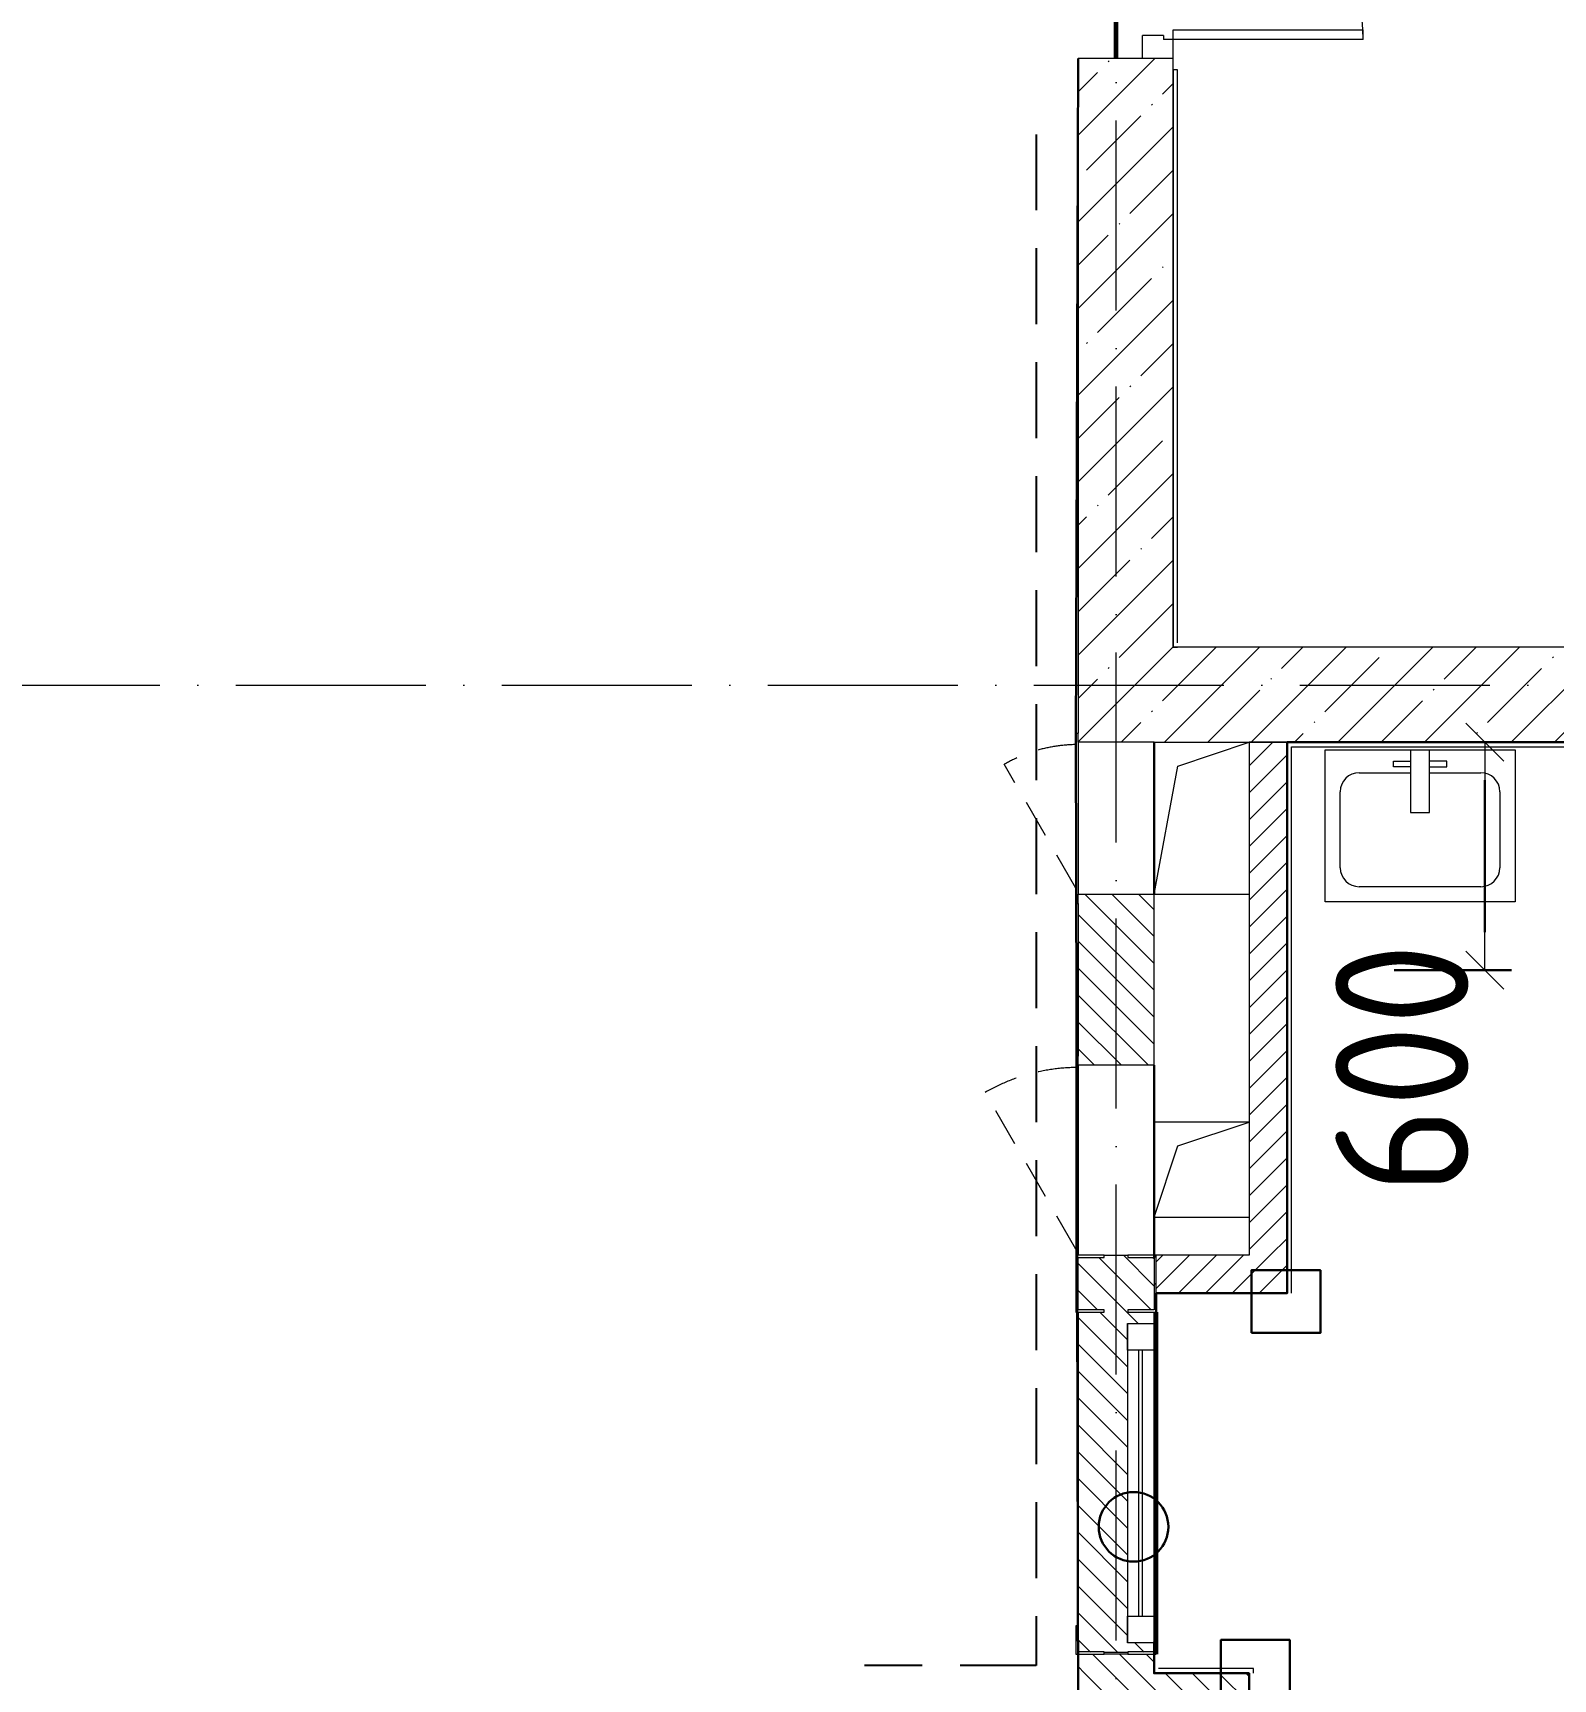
# Model space of a CAD drawing. Header units: millimetres. Extents: x -213536 to 1564669, y -45299 to 942238.
# Drawn here: x 444642 to 448642, y 468420 to 472752 of the extents above; entities that cross this region are included whole.
import ezdxf

# ---------------------------------------------------------------- set-up
doc = ezdxf.new("R2010")
doc.units = ezdxf.units.MM
for name, pattern in [('200_ШТРИХ_ш1п0_6_', [160, 100, -60]), ('50_200_ШТРИХ_1Т_ш5_п1_п1_', [700, 500, -100, 0, -100]), ('Штриховая _2 мм - 1 мм_', [300, 200, -100])]:
    doc.linetypes.add(name, pattern=pattern)
for name, color, linetype, lineweight in [('0-1', 7, 'Continuous', 5), ('0-2', 7, 'Continuous', 9), ('2) ПГП 4м', 4, 'Continuous', 30), ('2.1.2) ПГП мини окна 0.9м -', 200, 'Continuous', 53), ('3) ЖБ 4м', 3, 'Continuous', 30), ('3.2) ЖБ двери 2.4 м -', 54, 'Continuous', 60), ('4) Метл уголки', 6, 'Continuous', 30), ('5) Швы', 2, 'Continuous', 30), ('6) Мини окна 0.4 -', 10, 'Continuous', 30), ('Каркас_Импост', 7, 'Continuous', 13), ('Обобщенные модели', 7, 'Continuous', 9), ('Окна', 7, 'Continuous', 9), ('Оси-2', 7, '50_200_ШТРИХ_1Т_ш5_п1_п1_', 9), ('Остекление-1', 7, 'Continuous', 9), ('Открывание в плане-2', 7, '200_ШТРИХ_ш1п0_6_', 9), ('Открывание-1', 7, 'Continuous', 9), ('Панель', 7, 'Continuous', 13), ('Размеры', 7, 'Continuous', 15), ('Стены-1', 7, 'Continuous', 13), ('Штриховка разреза-1', 7, 'Continuous', 9)]:
    doc.layers.add(name, color=color, linetype=linetype, lineweight=lineweight)
for name, color, linetype, lineweight, true_color in [('Каркас_Импост-2', 7, 'Continuous', 9, 0xaaaaaa), ('Сантехнические приборы-1', 7, 'Continuous', 9, 0xaaaaaa), ('СТ-1_1', 7, 'Штриховая _2 мм - 1 мм_', 90, 0x888888)]:
    doc.layers.add(name, color=color, linetype=linetype, lineweight=lineweight, true_color=true_color)
doc.layers.get('0-2').off()
doc.styles.add('СПДС', font='isocpeur.ttf', dxfattribs={"width": 0.9})
doc.dimstyles.new('Размера А3', dxfattribs={"dimtxt": 200, "dimasz": 100, "dimexe": 70, "dimexo": 100, "dimgap": 20, "dimtad": 1, "dimdec": 0, "dimrnd": 10, "dimzin": 0, "dimdsep": 46, "dimtxsty": 'СПДС', "dimblk": 'ARROWHEAD_6', "dimcen": 1, "dimclrd": 256, "dimclre": 256, "dimclrt": 256, "dimazin": 0, "dimtfac": 1, "dimtdec": 0, "dimtmove": 2, "dimatfit": 3, "dimfxl": 1, "dimtolj": 1, "dimtzin": 0, "dimarcsym": 0})
pattern_1 = [(135, (0, 0), (-35.35534, -35.35534), [])]
pattern_2 = [(45, (0, 0), (-35.35534, 35.35534), [])]
pattern_3 = [(45, (0, 0), (-114.04925, 114.04925), []), (45, (114.05, 0), (-114.04925, 114.04925), [201.612, -40.322, 3.353, -36.97])]

# ---------------------------------------------------------------- blocks, each defined once
blk = doc.blocks.new('ARROWHEAD_6')
at = {"color": 0, "linetype": 'Continuous'}
for p, q in [((-0.5, -0.5), (0.5, 0.5)), ((0, 0), (-1, 0))]:
    blk.add_line(p, q, dxfattribs=at)
blk = doc.blocks.new('*D4802')
at = {"layer": 'Defpoints', "color": 0, "transparency": 16777216}
for p in [(448568.6, 470885.4), (448124.3, 470285.4), (448462.6, 470285.4)]:
    blk.add_point(p, dxfattribs=at)
at = {"layer": 'Размеры', "lineweight": -2, "transparency": 16777216}
for p, q in [((448468.6, 470885.4), (448392.6, 470885.4)), ((448462.6, 470785.4), (448462.6, 470385.4)), ((448224.3, 470285.4), (448532.6, 470285.4))]:
    blk.add_line(p, q, dxfattribs=at)
at = {"layer": 'Размеры', "lineweight": -2, "transparency": 16777216, "xscale": 100, "yscale": 100, "zscale": 100}
for p, rotation in [((448462.6, 470885.4), 90), ((448462.6, 470285.4), 270)]:
    blk.add_blockref('ARROWHEAD_6', p, dxfattribs=dict(at, rotation=rotation))
at = {"layer": 'Размеры', "transparency": 16777216, "insert": (448069.3, 469697), "char_height": 350, "width": 1.866, "attachment_point": 1, "rotation": 90, "line_spacing_factor": 1.149209, "style": 'СПДС'}
blk.add_mtext('\\A1;600', dxfattribs=at)
blk = doc.blocks.new('Дверь_СКБ_2Ст_Внутренняя_ШЕР - СОШ_Д-31__Дв_1600x2100h_ЛК_Лифтовой холл _зона безопасности МГН__EIS60-26412756-АИ2_03_План отделки стен 3-го этажа _Часть 2_')
at = {"layer": 'Каркас_Импост'}
for p, q in [((-737.5, 125), (-787.5, 125)), ((-787.5, 125), (-787.5, 45)), ((-737.5, 125), (-737.5, 100)), ((-737.5, 100), (-727.5, 100)), ((-727.5, 100), (-727.5, 45)), ((752.5, 100), (762.5, 100)), ((752.5, 100), (752.5, 45)), ((812.5, 125), (762.5, 125)), ((762.5, 125), (762.5, 100)), ((812.5, 125), (812.5, 45)), ((-727.5, 45), (-787.5, 45)), ((812.5, 45), (752.5, 45))]:
    blk.add_line(p, q, dxfattribs=at)
at = {"layer": 'Открывание-1'}
for centre, radius, start, end in [((-737.5, 125), 1000, 0, 90), ((762.5, 125), 500, 90, 180)]:
    blk.add_arc(centre, radius, start, end, dxfattribs=at)
at = {"layer": 'Панель'}
for p, q in [((-737.5, 1125), (-712.5, 1125)), ((-737.5, 1125), (-737.5, 125)), ((-712.5, 125), (-712.5, 1125)), ((762.5, 625), (737.5, 625)), ((737.5, 125), (737.5, 625)), ((762.5, 625), (762.5, 125)), ((-737.5, 125), (-712.5, 125)), ((762.5, 125), (737.5, 125))]:
    blk.add_line(p, q, dxfattribs=at)
blk = doc.blocks.new('SND_2D_Раковина1 - 400х300-17910372-АИ2_03_План отделки стен 3-го этажа _Часть 2_')
at = {"layer": 'Сантехнические приборы-1'}
for p, q in [((-250, -220), (-250, 180)), ((-250, 180), (250, 180)), ((-25, 180), (-25, 15)), ((25, 15), (25, 180)), ((250, 180), (250, -220)), ((-70, 150), (-25, 150)), ((-70, 135), (-70, 150)), ((-25, 135), (-70, 135)), ((70, 150), (25, 150)), ((25, 135), (70, 135)), ((70, 135), (70, 150)), ((-160, 120), (-25, 120)), ((25, 120), (160, 120)), ((-210, -130), (-210, 70)), ((210, 70), (210, -130)), ((-25, 15), (25, 15)), ((160, -180), (-160, -180)), ((250, -220), (-250, -220))]:
    blk.add_line(p, q, dxfattribs=at)
for centre, start, end in [((-160, 70), 90, 180), ((160, 70), 0, 90), ((-160, -130), 180, 270), ((160, -130), 270, 0)]:
    blk.add_arc(centre, 50, start, end, dxfattribs=at)
blk = doc.blocks.new('120_Окно_СКБ_1Ст - 120_Окно_СКБ_1Ст_классы 900x800_E30-V186-АИ2_03_План отделки стен 3-го этажа _Часть 2_')
at = {"layer": 'Каркас_Импост'}
for p, q in [((-420, 30), (-420, 100)), ((-420, 100), (-350, 100)), ((-350, 100), (-350, 30)), ((350, 30), (350, 100)), ((350, 100), (420, 100)), ((420, 100), (420, 30)), ((-350, 30), (-420, 30)), ((420, 30), (350, 30))]:
    blk.add_line(p, q, dxfattribs=at)
at = {"layer": 'Каркас_Импост-2'}
for p, q in [((375, 100), (-420, 100)), ((-420, 30), (420, 30))]:
    blk.add_line(p, q, dxfattribs=at)
at = {"layer": 'Остекление-1'}
for p, q in [((350, 70), (-350, 70)), ((350, 60), (-350, 60))]:
    blk.add_line(p, q, dxfattribs=at)
blk = doc.blocks.new('Фахверк_СКБ_Уголок - 200_3960_зеркало-28268689-АИ2_03_План отделки стен 3-го этажа _Часть 2_')
at = {"layer": 'Обобщенные модели'}
for p, q in [((200, 156), (125, 156)), ((125, 156), (125, 81)), ((131, 81), (131, 150)), ((131, 150), (200, 150)), ((200, 150), (200, 156)), ((125, 81), (131, 81)), ((131, 19), (125, 19)), ((125, 19), (125, -56)), ((131, -50), (131, 19)), ((125, -56), (200, -56)), ((200, -50), (131, -50)), ((200, -56), (200, -50))]:
    blk.add_line(p, q, dxfattribs=at)
blk = doc.blocks.new('154_Стойка_СКБ_Уголок - СМ-2480_200-28447058-АИ2_03_План отделки стен 3-го этажа _Часть 2_')
at = {"layer": 'Обобщенные модели'}
for p, q in [((125, 156), (125, 81)), ((200, 156), (125, 156)), ((131, 81), (131, 150)), ((131, 150), (200, 150)), ((200, 150), (200, 156)), ((125, 81), (131, 81)), ((131, 19), (125, 19)), ((125, 19), (125, -56)), ((131, -50), (131, 19)), ((125, -56), (200, -56)), ((200, -50), (131, -50)), ((200, -56), (200, -50))]:
    blk.add_line(p, q, dxfattribs=at)
blk = doc.blocks.new('Стойка_Влож_Полоса боковая - Полоса-28346330-АИ2_03_План отделки стен 3-го этажа _Часть 2_')
at = {"layer": 'Обобщенные модели'}
for p, q in [((-5, -31), (-5, 31)), ((0, 31), (0, -31))]:
    blk.add_line(p, q, dxfattribs=at)
blk = doc.blocks.new('AR_Отверстие Ниша - Лючок-32403984-АИ2_03_План отделки стен 3-го этажа _Часть 2_')
at = {"layer": 'Окна'}
for p, q in [((200, 100), (-200, 100)), ((-200, 100), (-200, -100)), ((200, -100), (200, 100)), ((-200, -100), (200, -100))]:
    blk.add_line(p, q, dxfattribs=at)
blk = doc.blocks.new('Л_Общий_Лючок - Лючок-29684370-АИ2_03_План отделки стен 3-го этажа _Часть 2_')
at = {"layer": 'Окна'}
for p, q in [((424, 6), (-24, 6)), ((-24, 6), (-24, 0)), ((-24, 0), (0, 0)), ((400, 0), (424, 0)), ((424, 6), (424, 0))]:
    blk.add_line(p, q, dxfattribs=at)
at = {"layer": 'Открывание в плане-2'}
blk.add_line((16.4, 6), (342, 194), dxfattribs=at)
blk.add_arc((6, 0), 388, 0.8905, 30, dxfattribs=at)
blk = doc.blocks.new('AR_Отверстие Ниша - Лючок-32404007-АИ2_03_План отделки стен 3-го этажа _Часть 2_')
at = {"layer": 'Окна'}
for p, q in [((250, 100), (-250, 100)), ((-250, 100), (-250, -100)), ((250, -31), (250, 31)), ((-250, -100), (250, -100))]:
    blk.add_line(p, q, dxfattribs=at)
blk = doc.blocks.new('Л_Общий_Лючок - Лючок-29683801-АИ2_03_План отделки стен 3-го этажа _Часть 2_')
at = {"layer": 'Окна'}
for p, q in [((524, 6), (0, 6)), ((500, 0), (524, 0)), ((524, 6), (524, 0))]:
    blk.add_line(p, q, dxfattribs=at)
at = {"layer": 'Открывание в плане-2'}
blk.add_line((16.4, 6), (428.6, 244), dxfattribs=at)
blk.add_arc((6, 0), 488, 0.708, 30, dxfattribs=at)
blk = doc.blocks.new('AR_Отверстие прямоугольное _в плите_ - AR_Отверстие прямоугольное _в плите_-30459204-АИ2_03_План отделки стен 3-го этажа _Часть 2_')
at = {"layer": 'Обобщенные модели'}
for p, q in [((-62.5, 137.5), (125, 200)), ((-125, -200), (-62.5, 137.5)), ((-125, -200), (125, -200))]:
    blk.add_line(p, q, dxfattribs=at)
blk = doc.blocks.new('AR_Отверстие прямоугольное _в плите_ - AR_Отверстие прямоугольное _в плите_-30458064-АИ2_03_План отделки стен 3-го этажа _Часть 2_')
at = {"layer": 'Обобщенные модели'}
for p, q in [((125, 125), (-125, 125)), ((-62.5, 62.5), (125, 125)), ((-125, -125), (-62.5, 62.5)), ((-125, -125), (125, -125))]:
    blk.add_line(p, q, dxfattribs=at)
blk = doc.blocks.new('0125-Р-ОО-Ш2-АР-о_23_10_2024_rvt-1-АИ2_03_План отделки стен 3-го этажа _Часть 2_')
at = {"layer": 'Штриховка разреза-1'}
h = blk.add_hatch(dxfattribs=at)
h.set_pattern_fill('FP_2', color=256, style=0, pattern_type=2)
h.set_pattern_definition(pattern_3)
h.paths.add_polyline_path([(16950, 45650), (16950, 47450), (16700, 47450), (16701, 45650), (16900, 45650)], flags=0)
h = blk.add_hatch(dxfattribs=at)
h.set_pattern_fill('FP_2', color=256, style=0, pattern_type=2)
h.set_pattern_definition(pattern_3)
h.paths.add_polyline_path([(25400, 45650), (25400, 45900), (16950, 45900), (16950, 45650), (23901.5, 45650)], flags=0)
h = blk.add_hatch(dxfattribs=at)
h.set_pattern_fill('FP_92', color=256, style=0, pattern_type=2)
h.set_pattern_definition(pattern_2)
h.paths.add_polyline_path([(17250, 44300), (17250, 45650), (17150, 45650), (17150, 44300)], flags=0)
h = blk.add_hatch(dxfattribs=at)
h.set_pattern_fill('FP_1', color=256, style=0, pattern_type=2)
h.set_pattern_definition(pattern_1)
h.paths.add_polyline_path([(16900, 43200), (16900, 43250), (16700, 43250), (16700, 43200), (16860, 43200)], flags=0)
h.paths.add_polyline_path([(16830, 43255), (16900, 43256), (16900, 43280), (16830, 43280), (16831, 44120), (16900, 44120), (16900, 44150), (16831, 44150), (16831, 44156), (16900, 44156), (16898.9, 44294), (16831, 44294), (16830, 44300), (16769, 44300), (16769, 44294), (16700, 44294), (16700, 44156), (16769, 44156), (16769, 44150), (16700, 44150), (16700, 43256), (16769, 43255)], flags=0)
h.paths.add_polyline_path([(16724, 44800), (16900, 44800), (16900, 45250), (16700, 45250), (16701, 44800)], flags=0)
h = blk.add_hatch(dxfattribs=at)
h.set_pattern_fill('FP_92', color=256, style=0, pattern_type=2)
h.set_pattern_definition(pattern_2)
h.paths.add_polyline_path([(16906, 44200), (17250, 44200), (17250, 44300), (16906, 44300), (16906, 44202.4)], flags=0)
h = blk.add_hatch(dxfattribs=at)
h.set_pattern_fill('FP_1', color=256, style=0, pattern_type=2)
h.set_pattern_definition(pattern_1)
h.paths.add_polyline_path([(16950, 43000), (17150, 43000), (17150, 43200), (16700, 43200), (16700, 43000)], flags=0)
at = {"layer": 'Стены-1'}
for p, q in [((16700, 47450), (16700, 45674)), ((16950, 47450), (16700, 47450)), ((16950, 45900), (16950, 47450)), ((25400, 45900), (16950, 45900)), ((16900, 45650), (16950, 45650)), ((16950, 45650), (25400, 45650)), ((17150, 45650), (17150, 44300)), ((17250, 45650), (17150, 45650)), ((17250, 44300), (17250, 45650)), ((16900, 44800), (16900, 45250)), ((16700, 45226), (16700, 44824)), ((17150, 44300), (16906, 44300)), ((17250, 44200), (17250, 44300)), ((16906, 44200), (17250, 44200)), ((16700, 44150), (16700, 43325)), ((16900, 44120), (16900, 44150)), ((16700, 43250), (16700, 43200)), ((16900, 43200), (16900, 43250)), ((16700, 43200), (16700, 43000)), ((17150, 43200), (16900, 43200)), ((17150, 43000), (17150, 43200))]:
    blk.add_line(p, q, dxfattribs=at)
at = {"layer": '0-2'}
for name, p, rotation in [('Дверь_СКБ_2Ст_Внутренняя_ШЕР - СОШ_Д-31__Дв_1600x2100h_ЛК_Лифтовой холл _зона безопасности МГН__EIS60-26412756-АИ2_03_План отделки стен 3-го этажа _Часть 2_', (16825, 48262.5), 269.9999999999999), ('Л_Общий_Лючок - Лючок-29684370-АИ2_03_План отделки стен 3-го этажа _Часть 2_', (16700, 45250), 90.00000000000071), ('AR_Отверстие Ниша - Лючок-32403984-АИ2_03_План отделки стен 3-го этажа _Часть 2_', (16800, 45450), 270.0000000000007), ('Л_Общий_Лючок - Лючок-29683801-АИ2_03_План отделки стен 3-го этажа _Часть 2_', (16700, 44300), 90.00000000000071), ('AR_Отверстие Ниша - Лючок-32404007-АИ2_03_План отделки стен 3-го этажа _Часть 2_', (16800, 44550), 270.0000000000007), ('Фахверк_СКБ_Уголок - 200_3960_зеркало-28268689-АИ2_03_План отделки стен 3-го этажа _Часть 2_', (16750, 44425), 270.0000000000007), ('Фахверк_СКБ_Уголок - 200_3960_зеркало-28268689-АИ2_03_План отделки стен 3-го этажа _Часть 2_', (16850, 44025), 90.00000000000071), ('120_Окно_СКБ_1Ст - 120_Окно_СКБ_1Ст_классы 900x800_E30-V186-АИ2_03_План отделки стен 3-го этажа _Часть 2_', (16800, 43700), 270.0000000000007), ('154_Стойка_СКБ_Уголок - СМ-2480_200-28447058-АИ2_03_План отделки стен 3-го этажа _Часть 2_', (16850, 43125), 90.00000000000071), ('Стойка_Влож_Полоса боковая - Полоса-28346330-АИ2_03_План отделки стен 3-го этажа _Часть 2_', (16800, 43250), 270.0000000000007)]:
    blk.add_blockref(name, p, dxfattribs=dict(at, rotation=rotation))
for name, p in [('AR_Отверстие прямоугольное _в плите_ - AR_Отверстие прямоугольное _в плите_-30459204-АИ2_03_План отделки стен 3-го этажа _Часть 2_', (17025, 45450)), ('SND_2D_Раковина1 - 400х300-17910372-АИ2_03_План отделки стен 3-го этажа _Часть 2_', (17600, 45450)), ('AR_Отверстие прямоугольное _в плите_ - AR_Отверстие прямоугольное _в плите_-30458064-АИ2_03_План отделки стен 3-го этажа _Часть 2_', (17025, 44525))]:
    blk.add_blockref(name, p, dxfattribs=at)
blk = doc.blocks.new('3этНиз')
at = {"layer": 'СТ-1_1', "lineweight": 25}
for p, q in [((447282.1, 472485.4), (447282.1, 468455.4)), ((447282.1, 468455.4), (446830.1, 468455.4)), ((446830.1, 461885.4), (446830.1, 468455.4))]:
    blk.add_line(p, q, dxfattribs=at)
at = {"layer": 'Стены-1'}
for p, q in [((447642.1, 472655.4), (447642.1, 471135.4)), ((447654.1, 472655.4), (447642.1, 472655.4)), ((447654.1, 471147.4), (447654.1, 472655.4)), ((447642.1, 471135.4), (447654.1, 471135.4)), ((448842.1, 470885.4), (447942.1, 470885.4)), ((447942.1, 470885.4), (447942.1, 469435.4)), ((447954.1, 470873.4), (448830.1, 470873.4)), ((447954.1, 469435.4), (447954.1, 470873.4)), ((447592.1, 468447.4), (447592.1, 468435.4)), ((447592.1, 468435.4), (447842.1, 468435.4)), ((447854.1, 468447.4), (447604.1, 468447.4)), ((447854.1, 468435.4), (447854.1, 468447.4))]:
    blk.add_line(p, q, dxfattribs=at)
at = {"layer": '0-1'}
blk.add_blockref('0125-Р-ОО-Ш2-АР-о_23_10_2024_rvt-1-АИ2_03_План отделки стен 3-го этажа _Часть 2_', (430692.1, 425235.4), dxfattribs=at)
blk = doc.blocks.new('Ось 3 этаж')
at = {"layer": 'Оси-2'}
for p, q in [((447492.1, 423014.8), (447492.1, 477896.8)), ((428373.3, 471035.4), (459092.1, 471035.4))]:
    blk.add_line(p, q, dxfattribs=at)
at = {"layer": 'Размеры'}
dim = blk.add_linear_dim(base=(448462.6, 470285.4), p1=(448568.6, 470885.4), p2=(448124.3, 470285.4), angle=90, dimstyle='Размера А3', override={"dimtxt": 350}, dxfattribs=at)
dim.commit()
dim.dimension.update_dxf_attribs({"geometry": '*D4802', "text_midpoint": (448302.6, 469996.2), "dimtype": 160, "text_rotation": 90})

msp = doc.modelspace()

# ---------------------------------------------------------------- linework, layer by layer
at = {"layer": '2) ПГП 4м'}
for points in [[(446942.1, 465785.4), (446942.1, 468335.4), (447392.1, 468335.4), (447386.1, 470909.4)], [(447942.1, 470885.4), (447942.1, 469435.4), (447598.1, 469435.4), (447592.1, 468435.4), (447842.1, 468435.4), (447842.1, 459785.4)]]:
    msp.add_lwpolyline(points, dxfattribs=at)
at = {"layer": '2.1.2) ПГП мини окна 0.9м -'}
msp.add_lwpolyline([(447598.1, 469385.4), (447598.1, 468485.4)], dxfattribs=at)
at = {"layer": '3) ЖБ 4м'}
for points in [[(447392.1, 472685.4), (447386.1, 470879.4)], [(447942.1, 470885.4), (448842.1, 470885.4)]]:
    msp.add_lwpolyline(points, dxfattribs=at)
at = {"layer": '3.2) ЖБ двери 2.4 м -'}
msp.add_lwpolyline([(447492.1, 472685.4), (447492.1, 474273.4)], dxfattribs=at)
at = {"layer": '4) Метл уголки'}
for points in [[(447848.5, 469331), (448029.7, 469331), (448029.7, 469495.8), (447848.5, 469495.8)], [(447768.1, 468358.3), (447949.4, 468358.3), (447949.4, 468523.1), (447768.1, 468523.1)]]:
    msp.add_lwpolyline(points, close=True, dxfattribs=at)
at = {"layer": '5) Швы'}
msp.add_circle((447538.2, 468820.6), 91.6, dxfattribs=at)
at = {"layer": '6) Мини окна 0.4 -'}
for points in [[(447592.1, 470485.4), (447592.1, 470885.4)], [(447592.1, 469529.4), (447592.1, 470035.4)]]:
    msp.add_lwpolyline(points, dxfattribs=at)

# ---------------------------------------------------------------- block references
at = {"color": 5, "lineweight": 30}
msp.add_blockref('Ось 3 этаж', (0, 0), dxfattribs=at)
at = {"layer": '3) ЖБ 4м'}
msp.add_blockref('3этНиз', (0, 0), dxfattribs=at)

doc.saveas('drawing.dxf')
